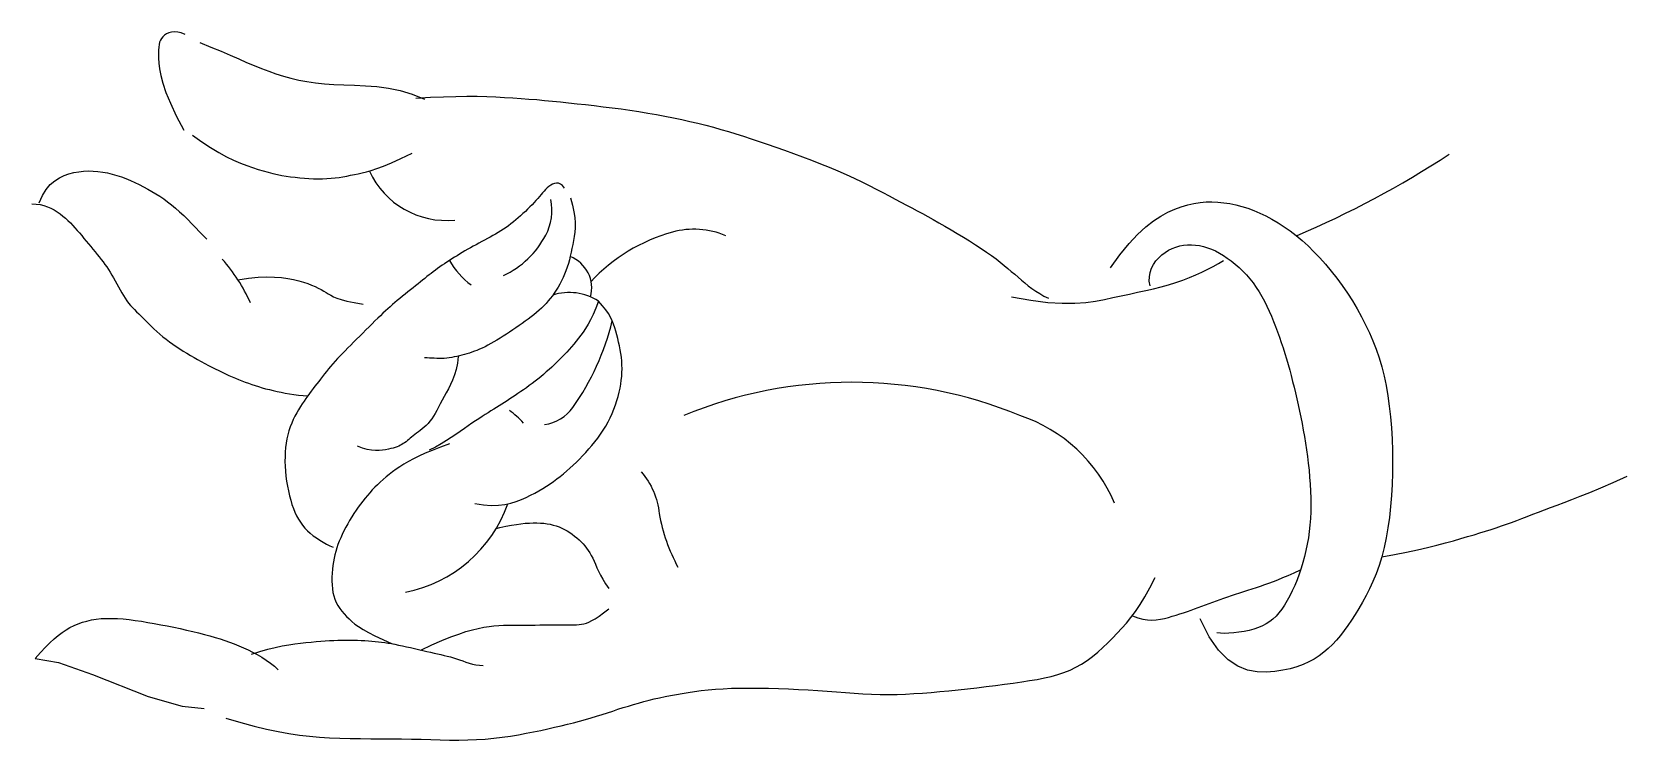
# Model space of a CAD drawing. Extents: x 2707 to 3510, y 2450 to 2806.
import ezdxf

# ---------------------------------------------------------------- set-up
doc = ezdxf.new("R2010")
doc.units = 0
doc.header["$LTSCALE"] = 10
doc.header["$MEASUREMENT"] = 0
for name, color, linetype in [('3', 3, 'CONTINUOUS'), ('4', 4, 'CONTINUOUS'), ('7', 7, 'CONTINUOUS')]:
    doc.layers.add(name, color=color, linetype=linetype)

msp = doc.modelspace()

# ---------------------------------------------------------------- linework, layer by layer
at = {"layer": '3'}
for points in [[(2965.35, 2608.41, 0.21113), (2979.55, 2616.92, 0.094281), (2999.35, 2660.48, 0.094281)], [(3013.94, 2584.53, -0.156911), (3023.01, 2563.61, 0.081422), (3032.42, 2536.63, 0.051755)]]:
    msp.add_lwpolyline(points, format="xyb", dxfattribs=at)
msp.add_arc((2916.07, 2573.27), 52.71, 42.85258, 53.24008, dxfattribs=at)
at = {"layer": '4'}
for points in [[(2784.59, 2804.5), (2782.62, 2805.23), (2780.81, 2805.64), (2779.17, 2805.75), (2777.7, 2805.61), (2776.39, 2805.26), (2775.23, 2804.74), (2774.24, 2804.08), (2773.4, 2803.33), (2772.71, 2802.52), (2772.16, 2801.62), (2771.74, 2800.6), (2771.44, 2799.43), (2771.25, 2798.07), (2771.16, 2796.5), (2771.15, 2794.67), (2771.21, 2792.55), (2771.36, 2790.11), (2771.68, 2787.26), (2772.3, 2783.9), (2773.34, 2779.94), (2774.91, 2775.3), (2777.13, 2769.87), (2780.11, 2763.58), (2783.98, 2756.31)], [(2791.99, 2800.38), (2797.55, 2798.12), (2802.6, 2796), (2807.22, 2794.02), (2811.49, 2792.16), (2815.49, 2790.44), (2819.28, 2788.83), (2822.96, 2787.34), (2826.58, 2785.96), (2830.24, 2784.68), (2833.96, 2783.52), (2837.77, 2782.48), (2841.71, 2781.56), (2845.81, 2780.78), (2850.09, 2780.14), (2854.6, 2779.64), (2859.36, 2779.3), (2864.4, 2779.11), (2869.68, 2778.95), (2875.19, 2778.7), (2880.89, 2778.25), (2886.75, 2777.47), (2892.73, 2776.24), (2898.81, 2774.43), (2904.96, 2771.92)], [(2900.64, 2772.45), (2907.91, 2772.89), (2914.56, 2773.19), (2920.66, 2773.36), (2926.27, 2773.42), (2931.47, 2773.38), (2936.31, 2773.26), (2940.87, 2773.08), (2945.22, 2772.86), (2949.41, 2772.6), (2953.49, 2772.32), (2957.49, 2772.02), (2961.44, 2771.69), (2965.37, 2771.33), (2969.33, 2770.95), (2973.34, 2770.55), (2977.44, 2770.12), (2981.65, 2769.67), (2985.95, 2769.2), (2990.34, 2768.7), (2994.79, 2768.17), (2999.27, 2767.61), (3003.77, 2767.01), (3008.27, 2766.38), (3012.75, 2765.7), (3017.18, 2764.98), (3021.57, 2764.22), (3025.89, 2763.41), (3030.16, 2762.57), (3034.35, 2761.69), (3038.46, 2760.77), (3042.49, 2759.82), (3046.43, 2758.83), (3050.27, 2757.81), (3054.05, 2756.75), (3057.81, 2755.65), (3061.56, 2754.49), (3065.36, 2753.29), (3069.22, 2752.02), (3073.2, 2750.69), (3077.31, 2749.29), (3081.58, 2747.81), (3085.99, 2746.26), (3090.49, 2744.65), (3095.04, 2742.99), (3099.59, 2741.27), (3104.1, 2739.51), (3108.54, 2737.72), (3112.85, 2735.9), (3117.01, 2734.06), (3121, 2732.21), (3124.84, 2730.36), (3128.51, 2728.54), (3132.03, 2726.75), (3135.39, 2725), (3138.59, 2723.31), (3141.64, 2721.7), (3144.54, 2720.17), (3147.32, 2718.7), (3150.03, 2717.27), (3152.69, 2715.85), (3155.35, 2714.42), (3158.04, 2712.96), (3160.8, 2711.44), (3163.66, 2709.83), (3166.65, 2708.12), (3169.74, 2706.32), (3172.88, 2704.46), (3176.01, 2702.57), (3179.11, 2700.65), (3182.11, 2698.75), (3184.98, 2696.87), (3187.67, 2695.04), (3190.14, 2693.29), (3192.4, 2691.61), (3194.5, 2689.98), (3196.46, 2688.4), (3198.3, 2686.87), (3200.06, 2685.36), (3201.77, 2683.88), (3203.46, 2682.42), (3205.15, 2680.96), (3206.86, 2679.52), (3208.62, 2678.11), (3210.44, 2676.73), (3212.35, 2675.41), (3214.36, 2674.16), (3216.5, 2672.98), (3218.78, 2671.88)], [(2788.26, 2753.87), (2792.93, 2750.48), (2797.32, 2747.57), (2801.44, 2745.1), (2805.32, 2743.03), (2808.95, 2741.28), (2812.35, 2739.83), (2815.52, 2738.6), (2818.49, 2737.56), (2821.25, 2736.65), (2823.85, 2735.85), (2826.31, 2735.17), (2828.66, 2734.58), (2830.94, 2734.07), (2833.17, 2733.63), (2835.39, 2733.26), (2837.62, 2732.93), (2839.89, 2732.65), (2842.2, 2732.4), (2844.52, 2732.2), (2846.84, 2732.05), (2849.15, 2731.96), (2851.43, 2731.92), (2853.67, 2731.93), (2855.84, 2732.02), (2857.94, 2732.16), (2859.98, 2732.37), (2861.97, 2732.63), (2863.92, 2732.93), (2865.84, 2733.27), (2867.76, 2733.65), (2869.68, 2734.04), (2871.61, 2734.46), (2873.6, 2734.89), (2875.73, 2735.42), (2878.15, 2736.1), (2880.97, 2737.04), (2884.31, 2738.28), (2888.32, 2739.93), (2893.1, 2742.05), (2898.79, 2744.72)], [(2975.31, 2727.28), (2974.33, 2728.5), (2973.33, 2729.29), (2972.32, 2729.7), (2971.31, 2729.79), (2970.31, 2729.62), (2969.34, 2729.23), (2968.4, 2728.68), (2967.51, 2728.03), (2966.67, 2727.32), (2965.86, 2726.56), (2965.08, 2725.75), (2964.31, 2724.9), (2963.54, 2724), (2962.73, 2723.06), (2961.89, 2722.07), (2961, 2721.04), (2960.03, 2719.98), (2959.01, 2718.88), (2957.93, 2717.76), (2956.81, 2716.64), (2955.66, 2715.51), (2954.47, 2714.39), (2953.27, 2713.29), (2952.06, 2712.23), (2950.85, 2711.2), (2949.64, 2710.21), (2948.41, 2709.25), (2947.18, 2708.33), (2945.93, 2707.44), (2944.66, 2706.57), (2943.37, 2705.73), (2942.05, 2704.92), (2940.71, 2704.12), (2939.33, 2703.34), (2937.94, 2702.57), (2936.54, 2701.81), (2935.12, 2701.06), (2933.7, 2700.31), (2932.27, 2699.55), (2930.86, 2698.79), (2929.45, 2698.02), (2928.05, 2697.24), (2926.67, 2696.45), (2925.3, 2695.66), (2923.95, 2694.86), (2922.61, 2694.06), (2921.29, 2693.25), (2919.99, 2692.45), (2918.7, 2691.64), (2917.44, 2690.83), (2916.21, 2690.03), (2914.99, 2689.22), (2913.81, 2688.41), (2912.64, 2687.61), (2911.51, 2686.8), (2910.41, 2685.99), (2909.33, 2685.19), (2908.27, 2684.37), (2907.22, 2683.55), (2906.17, 2682.72), (2905.1, 2681.86), (2904, 2680.97), (2902.87, 2680.06), (2901.69, 2679.11), (2900.45, 2678.13), (2899.16, 2677.11), (2897.84, 2676.06), (2896.51, 2675), (2895.16, 2673.93), (2893.83, 2672.85), (2892.52, 2671.78), (2891.25, 2670.73), (2890.02, 2669.69), (2888.82, 2668.65), (2887.65, 2667.61), (2886.47, 2666.55), (2885.28, 2665.45), (2884.06, 2664.3), (2882.79, 2663.09), (2881.45, 2661.8), (2880.04, 2660.43), (2878.57, 2658.98), (2877.04, 2657.48), (2875.49, 2655.94), (2873.92, 2654.38), (2872.35, 2652.82), (2870.8, 2651.28), (2869.29, 2649.76), (2867.82, 2648.29), (2866.4, 2646.87), (2865.03, 2645.49), (2863.7, 2644.13), (2862.42, 2642.8), (2861.19, 2641.49), (2860, 2640.19), (2858.85, 2638.9), (2857.74, 2637.61), (2856.66, 2636.33), (2855.62, 2635.04), (2854.61, 2633.77), (2853.62, 2632.5), (2852.66, 2631.25), (2851.71, 2630.02), (2850.77, 2628.8), (2849.85, 2627.6), (2848.93, 2626.4), (2848.02, 2625.21), (2847.11, 2624), (2846.21, 2622.77), (2845.29, 2621.49), (2844.38, 2620.18), (2843.45, 2618.8), (2842.52, 2617.35), (2841.59, 2615.83), (2840.68, 2614.25), (2839.79, 2612.59), (2838.95, 2610.86), (2838.16, 2609.06), (2837.43, 2607.19), (2836.78, 2605.25), (2836.22, 2603.24), (2835.75, 2601.16), (2835.37, 2599.02), (2835.08, 2596.81), (2834.89, 2594.54), (2834.78, 2592.22), (2834.77, 2589.84), (2834.84, 2587.4), (2835.01, 2584.92), (2835.26, 2582.42), (2835.59, 2579.91), (2836, 2577.42), (2836.48, 2574.98), (2837.02, 2572.6), (2837.63, 2570.32), (2838.29, 2568.16), (2839, 2566.13), (2839.77, 2564.23), (2840.61, 2562.46), (2841.52, 2560.79), (2842.52, 2559.22), (2843.61, 2557.73), (2844.8, 2556.33), (2846.09, 2554.99), (2847.5, 2553.71), (2849, 2552.48), (2850.59, 2551.33), (2852.23, 2550.24), (2853.92, 2549.22), (2855.63, 2548.28), (2857.35, 2547.43), (2859.06, 2546.66)], [(3249.91, 2687.09), (3254.72, 2693.75), (3259.27, 2699.32), (3263.58, 2703.94), (3267.66, 2707.71), (3271.55, 2710.75), (3275.26, 2713.17), (3278.82, 2715.08), (3282.24, 2716.6), (3285.55, 2717.83), (3288.77, 2718.79), (3291.91, 2719.51), (3294.98, 2719.99), (3298.01, 2720.26), (3301, 2720.32), (3303.98, 2720.19), (3306.96, 2719.9), (3309.95, 2719.44), (3312.95, 2718.82), (3315.97, 2718.03), (3319, 2717.08), (3322.03, 2715.97), (3325.07, 2714.69), (3328.12, 2713.24), (3331.16, 2711.61), (3334.21, 2709.81), (3337.25, 2707.84), (3340.29, 2705.68), (3343.31, 2703.35), (3346.32, 2700.83), (3349.3, 2698.13), (3352.27, 2695.24), (3355.2, 2692.17), (3358.1, 2688.91), (3360.96, 2685.48), (3363.75, 2681.9), (3366.46, 2678.2), (3369.07, 2674.39), (3371.58, 2670.51), (3373.96, 2666.56), (3376.19, 2662.58), (3378.27, 2658.57), (3380.19, 2654.52), (3381.96, 2650.41), (3383.58, 2646.2), (3385.04, 2641.87), (3386.36, 2637.4), (3387.52, 2632.76), (3388.55, 2627.92), (3389.43, 2622.87), (3390.17, 2617.62), (3390.77, 2612.22), (3391.24, 2606.7), (3391.56, 2601.08), (3391.76, 2595.39), (3391.83, 2589.67), (3391.76, 2583.96), (3391.57, 2578.27), (3391.25, 2572.65), (3390.79, 2567.11), (3390.2, 2561.7), (3389.46, 2556.44), (3388.57, 2551.36), (3387.54, 2546.49), (3386.35, 2541.86), (3385, 2537.49), (3383.52, 2533.37), (3381.92, 2529.48), (3380.23, 2525.81), (3378.47, 2522.34), (3376.66, 2519.05), (3374.82, 2515.93), (3372.97, 2512.94), (3371.14, 2510.09), (3369.3, 2507.37), (3367.44, 2504.77), (3365.55, 2502.31), (3363.6, 2499.99), (3361.57, 2497.8), (3359.46, 2495.75), (3357.23, 2493.84), (3354.88, 2492.07), (3352.37, 2490.45), (3349.68, 2488.99), (3346.79, 2487.69), (3343.66, 2486.56), (3340.26, 2485.6), (3336.58, 2484.83), (3332.58, 2484.24), (3328.26, 2483.89), (3323.67, 2484.02), (3318.9, 2484.9), (3314.02, 2486.83), (3309.11, 2490.08), (3304.26, 2494.94), (3299.53, 2501.69), (3295.02, 2510.61)], [(2707.49, 2719.24), (2709.58, 2719.19), (2711.58, 2718.92), (2713.48, 2718.47), (2715.29, 2717.86), (2717.01, 2717.11), (2718.64, 2716.24), (2720.19, 2715.29), (2721.65, 2714.26), (2723.04, 2713.19), (2724.35, 2712.08), (2725.61, 2710.92), (2726.82, 2709.73), (2727.99, 2708.51), (2729.14, 2707.25), (2730.27, 2705.97), (2731.4, 2704.66), (2732.54, 2703.32), (2733.68, 2701.97), (2734.81, 2700.6), (2735.94, 2699.24), (2737.06, 2697.88), (2738.16, 2696.52), (2739.24, 2695.19), (2740.29, 2693.88), (2741.31, 2692.61), (2742.3, 2691.35), (2743.26, 2690.1), (2744.19, 2688.84), (2745.1, 2687.57), (2745.99, 2686.27), (2746.86, 2684.93), (2747.71, 2683.54), (2748.54, 2682.09), (2749.36, 2680.6), (2750.18, 2679.08), (2751, 2677.55), (2751.82, 2676.05), (2752.65, 2674.58), (2753.49, 2673.16), (2754.35, 2671.82), (2755.24, 2670.58), (2756.15, 2669.41), (2757.09, 2668.29), (2758.07, 2667.21), (2759.08, 2666.15), (2760.14, 2665.09), (2761.23, 2664), (2762.37, 2662.86), (2763.56, 2661.67), (2764.8, 2660.42), (2766.09, 2659.14), (2767.43, 2657.82), (2768.83, 2656.49), (2770.27, 2655.15), (2771.77, 2653.83), (2773.33, 2652.52), (2774.94, 2651.24), (2776.61, 2650), (2778.31, 2648.78), (2780.05, 2647.6), (2781.82, 2646.44), (2783.61, 2645.31), (2785.41, 2644.21), (2787.22, 2643.13), (2789.03, 2642.07), (2790.84, 2641.05), (2792.64, 2640.04), (2794.44, 2639.07), (2796.22, 2638.12), (2797.98, 2637.2), (2799.73, 2636.31), (2801.46, 2635.46), (2803.16, 2634.63), (2804.84, 2633.84), (2806.51, 2633.08), (2808.16, 2632.35), (2809.81, 2631.64), (2811.45, 2630.96), (2813.1, 2630.31), (2814.74, 2629.69), (2816.4, 2629.08), (2818.07, 2628.5), (2819.76, 2627.95), (2821.49, 2627.41), (2823.25, 2626.89), (2825.05, 2626.39), (2826.91, 2625.91), (2828.82, 2625.44), (2830.8, 2624.99), (2832.84, 2624.56), (2834.94, 2624.15), (2837.1, 2623.78), (2839.3, 2623.45), (2841.55, 2623.16), (2843.85, 2622.92), (2846.19, 2622.74)], [(3200.12, 2672.58), (3209.94, 2670.85), (3218.39, 2669.79), (3225.67, 2669.33), (3231.97, 2669.34), (3237.47, 2669.73), (3242.37, 2670.39), (3246.86, 2671.24), (3251.13, 2672.15), (3255.34, 2673.05), (3259.5, 2673.94), (3263.61, 2674.83), (3267.64, 2675.74), (3271.59, 2676.67), (3275.45, 2677.65), (3279.19, 2678.68), (3282.82, 2679.79), (3286.3, 2680.98), (3289.65, 2682.25), (3292.85, 2683.59), (3295.91, 2684.98), (3298.83, 2686.41), (3301.6, 2687.87), (3304.23, 2689.36), (3306.71, 2690.86)], [(2992.42, 2670.34), (2991.06, 2666.81), (2989.74, 2663.74), (2988.46, 2661.07), (2987.21, 2658.74), (2985.98, 2656.69), (2984.77, 2654.88), (2983.58, 2653.24), (2982.4, 2651.71), (2981.23, 2650.25), (2980.06, 2648.84), (2978.89, 2647.47), (2977.71, 2646.14), (2976.52, 2644.83), (2975.31, 2643.55), (2974.09, 2642.28), (2972.84, 2641.02), (2971.57, 2639.76), (2970.27, 2638.5), (2968.94, 2637.25), (2967.59, 2636.02), (2966.21, 2634.79), (2964.82, 2633.59), (2963.41, 2632.4), (2961.99, 2631.24), (2960.55, 2630.11), (2959.1, 2629.01), (2957.64, 2627.94), (2956.19, 2626.89), (2954.75, 2625.87), (2953.32, 2624.89), (2951.91, 2623.93), (2950.52, 2623), (2949.15, 2622.09), (2947.81, 2621.21), (2946.48, 2620.35), (2945.16, 2619.5), (2943.84, 2618.65), (2942.5, 2617.8), (2941.15, 2616.95), (2939.78, 2616.08), (2938.37, 2615.19), (2936.92, 2614.28), (2935.42, 2613.33), (2933.87, 2612.33), (2932.26, 2611.28), (2930.57, 2610.17), (2928.8, 2608.98), (2926.95, 2607.71), (2925, 2606.36), (2922.94, 2604.93), (2920.75, 2603.43), (2918.42, 2601.88), (2915.92, 2600.29), (2913.25, 2598.68), (2910.39, 2597.05), (2907.31, 2595.42)], [(2917.48, 2598.66), (2912.91, 2596.98), (2908.87, 2595.39), (2905.3, 2593.89), (2902.15, 2592.46), (2899.35, 2591.08), (2896.86, 2589.75), (2894.62, 2588.44), (2892.56, 2587.15), (2890.65, 2585.87), (2888.86, 2584.59), (2887.17, 2583.31), (2885.59, 2582.02), (2884.09, 2580.73), (2882.66, 2579.43), (2881.29, 2578.12), (2879.97, 2576.8), (2878.69, 2575.47), (2877.44, 2574.11), (2876.22, 2572.73), (2875.03, 2571.32), (2873.86, 2569.88), (2872.72, 2568.39), (2871.6, 2566.85), (2870.49, 2565.26), (2869.4, 2563.62), (2868.34, 2561.93), (2867.3, 2560.2), (2866.3, 2558.45), (2865.34, 2556.69), (2864.43, 2554.92), (2863.58, 2553.16), (2862.79, 2551.41), (2862.08, 2549.7), (2861.43, 2547.99), (2860.85, 2546.3), (2860.34, 2544.6), (2859.88, 2542.87), (2859.49, 2541.12), (2859.15, 2539.33), (2858.86, 2537.49), (2858.63, 2535.58), (2858.46, 2533.63), (2858.36, 2531.66), (2858.34, 2529.69), (2858.42, 2527.73), (2858.6, 2525.81), (2858.9, 2523.96), (2859.32, 2522.18), (2859.88, 2520.49), (2860.57, 2518.9), (2861.38, 2517.39), (2862.3, 2515.94), (2863.34, 2514.56), (2864.46, 2513.22), (2865.68, 2511.91), (2866.99, 2510.64), (2868.39, 2509.37), (2869.96, 2508.08), (2871.81, 2506.75), (2874.03, 2505.33), (2876.72, 2503.79), (2879.99, 2502.11), (2883.93, 2500.24), (2888.65, 2498.16)], [(3386.35, 2541.86), (3392.83, 2542.99), (3398.82, 2544.15), (3404.34, 2545.33), (3409.43, 2546.51), (3414.12, 2547.69), (3418.45, 2548.84), (3422.44, 2549.96), (3426.14, 2551.02), (3429.57, 2552.03), (3432.78, 2552.97), (3435.78, 2553.88), (3438.63, 2554.76), (3441.35, 2555.63), (3443.98, 2556.49), (3446.55, 2557.36), (3449.1, 2558.26), (3451.66, 2559.19), (3454.24, 2560.16), (3456.88, 2561.16), (3459.57, 2562.19), (3462.34, 2563.26), (3465.21, 2564.36), (3468.18, 2565.49), (3471.29, 2566.65), (3474.55, 2567.86), (3478.06, 2569.15), (3481.91, 2570.61), (3486.2, 2572.28), (3491.03, 2574.24), (3496.5, 2576.55), (3502.72, 2579.28), (3509.77, 2582.47)], [(2805.06, 2460.71), (2812.49, 2458.59), (2819.27, 2456.79), (2825.51, 2455.28), (2831.31, 2454.03), (2836.77, 2453.02), (2842, 2452.23), (2847.08, 2451.62), (2852.14, 2451.16), (2857.24, 2450.85), (2862.39, 2450.64), (2867.57, 2450.51), (2872.77, 2450.45), (2877.96, 2450.43), (2883.13, 2450.42), (2888.25, 2450.4), (2893.32, 2450.35), (2898.32, 2450.25), (2903.23, 2450.12), (2908.08, 2449.97), (2912.84, 2449.84), (2917.53, 2449.75), (2922.15, 2449.72), (2926.68, 2449.78), (2931.15, 2449.94), (2935.53, 2450.24), (2939.83, 2450.65), (2944.04, 2451.16), (2948.15, 2451.75), (2952.16, 2452.41), (2956.05, 2453.12), (2959.83, 2453.86), (2963.48, 2454.62), (2967, 2455.38), (2970.39, 2456.14), (2973.67, 2456.91), (2976.85, 2457.69), (2979.93, 2458.47), (2982.93, 2459.27), (2985.84, 2460.08), (2988.7, 2460.91), (2991.49, 2461.76), (2994.23, 2462.62), (2996.94, 2463.48), (2999.6, 2464.34), (3002.24, 2465.19), (3004.85, 2466.03), (3007.46, 2466.84), (3010.05, 2467.62), (3012.64, 2468.36), (3015.25, 2469.07), (3017.87, 2469.74), (3020.52, 2470.38), (3023.21, 2471), (3025.95, 2471.59), (3028.74, 2472.15), (3031.61, 2472.69), (3034.55, 2473.22), (3037.59, 2473.71), (3040.75, 2474.18), (3044.06, 2474.6), (3047.54, 2474.97), (3051.22, 2475.29), (3055.12, 2475.55), (3059.26, 2475.74), (3063.66, 2475.86), (3068.27, 2475.9), (3073.06, 2475.88), (3077.97, 2475.79), (3082.96, 2475.65), (3087.97, 2475.46), (3092.97, 2475.21), (3097.9, 2474.93), (3102.73, 2474.61), (3107.45, 2474.27), (3112.07, 2473.92), (3116.61, 2473.58), (3121.07, 2473.28), (3125.47, 2473.01), (3129.81, 2472.82), (3134.1, 2472.69), (3138.35, 2472.66), (3142.59, 2472.72), (3146.83, 2472.86), (3151.08, 2473.08), (3155.37, 2473.35), (3159.72, 2473.69), (3164.15, 2474.09), (3168.67, 2474.52), (3173.3, 2475), (3177.99, 2475.51), (3182.72, 2476.04), (3187.43, 2476.6), (3192.08, 2477.18), (3196.64, 2477.78), (3201.05, 2478.38), (3205.28, 2478.99), (3209.28, 2479.61), (3213.08, 2480.25), (3216.69, 2480.95), (3220.12, 2481.73), (3223.4, 2482.63), (3226.55, 2483.68), (3229.59, 2484.89), (3232.53, 2486.3), (3235.39, 2487.94), (3238.17, 2489.77), (3240.88, 2491.78), (3243.52, 2493.93), (3246.09, 2496.21), (3248.58, 2498.57), (3251.01, 2501), (3253.37, 2503.47), (3255.67, 2505.96), (3257.93, 2508.56), (3260.18, 2511.35), (3262.46, 2514.42), (3264.79, 2517.87), (3267.2, 2521.79), (3269.72, 2526.27), (3272.38, 2531.4)], [(2709.15, 2490.75), (2720.87, 2488.74), (2737.95, 2482.65), (2766.02, 2471.68), (2783.1, 2466.8), (2794.08, 2465.59)]]:
    msp.add_lwpolyline(points, dxfattribs=at)
for centre, radius, start, end in [((3153.17, 3152.71), 488.07, 292.94333, 303.17912), ((2972.15, 2677.06), 16.87, 344.36742, 68.93071), ((2977.72, 2647.95), 26.79, 56.73159, 107.94111)]:
    msp.add_arc(centre, radius, start, end, dxfattribs=at)
at = {"layer": '7'}
for points in [[(2711.06, 2719.89), (2712.77, 2723.54), (2714.68, 2726.55), (2716.75, 2729), (2718.97, 2730.95), (2721.3, 2732.46), (2723.7, 2733.61), (2726.14, 2734.45), (2728.61, 2735.06), (2731.06, 2735.48), (2733.49, 2735.74), (2735.91, 2735.85), (2738.32, 2735.8), (2740.71, 2735.62), (2743.09, 2735.3), (2745.45, 2734.85), (2747.81, 2734.29), (2750.15, 2733.62), (2752.47, 2732.84), (2754.78, 2731.98), (2757.05, 2731.04), (2759.29, 2730.04), (2761.5, 2728.98), (2763.66, 2727.87), (2765.76, 2726.74), (2767.82, 2725.57), (2769.84, 2724.37), (2771.82, 2723.11), (2773.79, 2721.77), (2775.76, 2720.35), (2777.74, 2718.81), (2779.74, 2717.15), (2781.77, 2715.35), (2783.85, 2713.4), (2785.92, 2711.37), (2787.94, 2709.32), (2789.86, 2707.33), (2791.62, 2705.48), (2793.16, 2703.84), (2794.45, 2702.48), (2795.42, 2701.48)], [(2978.37, 2722.35), (2979.4, 2718.64), (2980.09, 2715.33), (2980.5, 2712.37), (2980.67, 2709.7), (2980.64, 2707.27), (2980.47, 2705.03), (2980.19, 2702.91), (2979.85, 2700.88), (2979.49, 2698.88), (2979.11, 2696.91), (2978.71, 2694.96), (2978.27, 2693.05), (2977.8, 2691.16), (2977.28, 2689.31), (2976.71, 2687.49), (2976.09, 2685.72), (2975.4, 2683.97), (2974.66, 2682.27), (2973.86, 2680.62), (2973.01, 2679.01), (2972.12, 2677.45), (2971.19, 2675.94), (2970.23, 2674.49), (2969.24, 2673.1), (2968.21, 2671.77), (2967.16, 2670.5), (2966.08, 2669.27), (2964.95, 2668.09), (2963.78, 2666.93), (2962.57, 2665.8), (2961.29, 2664.68), (2959.97, 2663.57), (2958.57, 2662.47), (2957.13, 2661.36), (2955.64, 2660.26), (2954.1, 2659.16), (2952.54, 2658.07), (2950.95, 2656.99), (2949.35, 2655.91), (2947.74, 2654.85), (2946.13, 2653.8), (2944.52, 2652.77), (2942.93, 2651.77), (2941.36, 2650.81), (2939.81, 2649.89), (2938.29, 2649.02), (2936.81, 2648.21), (2935.38, 2647.47), (2933.99, 2646.8), (2932.65, 2646.2), (2931.34, 2645.66), (2930.06, 2645.17), (2928.79, 2644.73), (2927.54, 2644.32), (2926.29, 2643.94), (2925.04, 2643.58), (2923.77, 2643.23), (2922.5, 2642.91), (2921.21, 2642.6), (2919.93, 2642.33), (2918.65, 2642.09), (2917.36, 2641.89), (2916.09, 2641.74), (2914.82, 2641.63), (2913.57, 2641.59), (2912.33, 2641.58), (2911.1, 2641.61), (2909.87, 2641.66), (2908.65, 2641.72), (2907.44, 2641.78), (2906.23, 2641.82), (2905.02, 2641.84)], [(3269.87, 2678.06), (3269.48, 2680.42), (3269.51, 2682.69), (3269.9, 2684.86), (3270.6, 2686.91), (3271.58, 2688.83), (3272.8, 2690.6), (3274.2, 2692.22), (3275.74, 2693.66), (3277.39, 2694.92), (3279.13, 2695.99), (3280.94, 2696.88), (3282.82, 2697.59), (3284.74, 2698.13), (3286.7, 2698.5), (3288.69, 2698.69), (3290.69, 2698.72), (3292.69, 2698.59), (3294.69, 2698.3), (3296.7, 2697.86), (3298.7, 2697.26), (3300.7, 2696.51), (3302.7, 2695.61), (3304.71, 2694.57), (3306.71, 2693.39), (3308.71, 2692.07), (3310.7, 2690.63), (3312.66, 2689.05), (3314.58, 2687.36), (3316.46, 2685.55), (3318.27, 2683.64), (3320.01, 2681.63), (3321.66, 2679.53), (3323.21, 2677.33), (3324.67, 2675.06), (3326.05, 2672.72), (3327.35, 2670.31), (3328.58, 2667.85), (3329.75, 2665.33), (3330.86, 2662.78), (3331.94, 2660.19), (3332.97, 2657.58), (3333.96, 2654.94), (3334.93, 2652.28), (3335.86, 2649.6), (3336.75, 2646.88), (3337.62, 2644.15), (3338.46, 2641.38), (3339.28, 2638.6), (3340.07, 2635.78), (3340.83, 2632.94), (3341.57, 2630.07), (3342.3, 2627.16), (3343, 2624.22), (3343.69, 2621.23), (3344.36, 2618.21), (3345.02, 2615.13), (3345.66, 2612.01), (3346.29, 2608.83), (3346.89, 2605.61), (3347.47, 2602.35), (3348.02, 2599.04), (3348.53, 2595.69), (3349, 2592.3), (3349.42, 2588.87), (3349.8, 2585.4), (3350.11, 2581.91), (3350.37, 2578.4), (3350.56, 2574.9), (3350.67, 2571.41), (3350.7, 2567.94), (3350.64, 2564.51), (3350.49, 2561.14), (3350.24, 2557.82), (3349.89, 2554.56), (3349.45, 2551.35), (3348.9, 2548.2), (3348.27, 2545.1), (3347.54, 2542.05), (3346.72, 2539.04), (3345.82, 2536.07), (3344.82, 2533.14), (3343.75, 2530.28), (3342.61, 2527.49), (3341.4, 2524.8), (3340.13, 2522.25), (3338.82, 2519.83), (3337.46, 2517.59), (3336.07, 2515.54), (3334.66, 2513.69), (3333.19, 2512.05), (3331.65, 2510.58), (3330.03, 2509.29), (3328.28, 2508.15), (3326.4, 2507.16), (3324.35, 2506.29), (3322.12, 2505.54), (3319.71, 2504.89), (3317.16, 2504.35), (3314.56, 2503.92), (3311.99, 2503.61), (3309.52, 2503.42), (3307.23, 2503.36), (3305.2, 2503.45), (3303.5, 2503.67)], [(2811.12, 2681.12), (2816.41, 2681.94), (2821.21, 2682.41), (2825.56, 2682.59), (2829.49, 2682.52), (2833.04, 2682.24), (2836.24, 2681.8), (2839.12, 2681.24), (2841.73, 2680.6), (2844.1, 2679.92), (2846.23, 2679.21), (2848.17, 2678.48), (2849.92, 2677.74), (2851.5, 2676.99), (2852.93, 2676.24), (2854.24, 2675.49), (2855.44, 2674.75), (2856.57, 2674.03), (2857.76, 2673.32), (2859.14, 2672.61), (2860.87, 2671.9), (2863.09, 2671.18), (2865.94, 2670.45), (2869.56, 2669.69), (2874.11, 2668.91)], [(2930.3, 2568.6), (2934.61, 2567.93), (2938.53, 2567.68), (2942.1, 2567.79), (2945.36, 2568.21), (2948.35, 2568.87), (2951.1, 2569.72), (2953.64, 2570.71), (2956.03, 2571.76), (2958.28, 2572.84), (2960.42, 2573.93), (2962.45, 2575.05), (2964.4, 2576.19), (2966.26, 2577.35), (2968.07, 2578.54), (2969.82, 2579.77), (2971.52, 2581.03), (2973.2, 2582.32), (2974.86, 2583.66), (2976.49, 2585.04), (2978.11, 2586.46), (2979.71, 2587.93), (2981.3, 2589.45), (2982.88, 2591.02), (2984.46, 2592.65), (2986.04, 2594.33), (2987.61, 2596.07), (2989.15, 2597.86), (2990.66, 2599.7), (2992.12, 2601.59), (2993.52, 2603.54), (2994.85, 2605.53), (2996.1, 2607.58), (2997.26, 2609.66), (2998.32, 2611.79), (2999.29, 2613.93), (3000.17, 2616.09), (3000.97, 2618.25), (3001.67, 2620.4), (3002.29, 2622.52), (3002.82, 2624.61), (3003.27, 2626.65), (3003.63, 2628.66), (3003.91, 2630.63), (3004.11, 2632.57), (3004.23, 2634.5), (3004.27, 2636.41), (3004.24, 2638.33), (3004.12, 2640.24), (3003.94, 2642.16), (3003.68, 2644.08), (3003.37, 2646), (3003, 2647.9), (3002.59, 2649.79), (3002.14, 2651.65), (3001.66, 2653.48), (3001.16, 2655.27), (3000.64, 2657.01), (3000.05, 2658.74), (2999.35, 2660.48), (2998.49, 2662.26), (2997.42, 2664.11), (2996.08, 2666.05), (2994.43, 2668.12), (2992.42, 2670.34)], [(2921.95, 2642.64), (2921.52, 2639.2), (2920.87, 2636.1), (2920.04, 2633.29), (2919.08, 2630.75), (2918.03, 2628.42), (2916.93, 2626.28), (2915.82, 2624.28), (2914.76, 2622.38), (2913.76, 2620.55), (2912.83, 2618.79), (2911.95, 2617.1), (2911.11, 2615.5), (2910.27, 2613.99), (2909.44, 2612.57), (2908.59, 2611.25), (2907.7, 2610.03), (2906.77, 2608.93), (2905.81, 2607.93), (2904.82, 2607.01), (2903.83, 2606.17), (2902.84, 2605.4), (2901.87, 2604.67), (2900.93, 2603.99), (2900.05, 2603.32), (2899.22, 2602.68), (2898.45, 2602.04), (2897.71, 2601.43), (2897.01, 2600.84), (2896.32, 2600.28), (2895.64, 2599.74), (2894.96, 2599.23), (2894.27, 2598.76), (2893.55, 2598.33), (2892.79, 2597.92), (2891.98, 2597.55), (2891.11, 2597.2), (2890.17, 2596.87), (2889.13, 2596.55), (2888, 2596.25), (2886.75, 2595.94), (2885.37, 2595.65), (2883.86, 2595.4), (2882.19, 2595.25), (2880.36, 2595.24), (2878.36, 2595.42), (2876.17, 2595.83), (2873.77, 2596.53), (2871.16, 2597.55)], [(2940.99, 2556.09), (2942.83, 2556.53), (2945.85, 2557.19), (2948.61, 2557.73), (2951.14, 2558.15), (2953.47, 2558.47), (2955.64, 2558.7), (2957.67, 2558.84), (2959.59, 2558.9), (2961.43, 2558.9), (2963.21, 2558.83), (2964.91, 2558.7), (2966.56, 2558.49), (2968.15, 2558.2), (2969.69, 2557.84), (2971.18, 2557.4), (2972.63, 2556.88), (2974.04, 2556.28), (2975.41, 2555.6), (2976.74, 2554.85), (2978.02, 2554.04), (2979.25, 2553.18), (2980.44, 2552.27), (2981.58, 2551.34), (2982.66, 2550.37), (2983.68, 2549.38), (2984.66, 2548.37), (2985.58, 2547.31), (2986.45, 2546.21), (2987.28, 2545.06), (2988.07, 2543.83), (2988.82, 2542.53), (2989.53, 2541.15), (2990.22, 2539.68), (2990.91, 2538.1), (2991.66, 2536.4), (2992.51, 2534.59), (2993.49, 2532.64), (2994.66, 2530.56), (2996.05, 2528.32), (2997.7, 2525.92)], [(3261.08, 2512.22), (3263.67, 2511.2), (3266.14, 2510.53), (3268.5, 2510.17), (3270.76, 2510.07), (3272.93, 2510.19), (3275.03, 2510.49), (3277.07, 2510.91), (3279.06, 2511.41), (3281.03, 2511.95), (3282.96, 2512.53), (3284.86, 2513.12), (3286.75, 2513.74), (3288.61, 2514.38), (3290.45, 2515.03), (3292.28, 2515.69), (3294.09, 2516.36), (3295.9, 2517.02), (3297.71, 2517.69), (3299.52, 2518.35), (3301.34, 2519.01), (3303.18, 2519.68), (3305.04, 2520.34), (3306.94, 2521.01), (3308.88, 2521.67), (3310.86, 2522.34), (3312.88, 2523), (3314.93, 2523.67), (3317.01, 2524.35), (3319.1, 2525.03), (3321.2, 2525.72), (3323.31, 2526.42), (3325.41, 2527.14), (3327.51, 2527.87), (3329.64, 2528.63), (3331.85, 2529.46), (3334.18, 2530.37), (3336.67, 2531.39), (3339.36, 2532.54), (3342.31, 2533.84), (3345.56, 2535.31)], [(2903.02, 2495), (2908.64, 2497.58), (2913.66, 2499.76), (2918.14, 2501.57), (2922.14, 2503.05), (2925.74, 2504.24), (2929, 2505.17), (2931.99, 2505.89), (2934.76, 2506.44), (2937.38, 2506.84), (2939.88, 2507.13), (2942.28, 2507.32), (2944.61, 2507.43), (2946.89, 2507.49), (2949.14, 2507.5), (2951.39, 2507.5), (2953.67, 2507.49), (2955.98, 2507.5), (2958.32, 2507.52), (2960.66, 2507.55), (2962.99, 2507.59), (2965.26, 2507.63), (2967.48, 2507.66), (2969.61, 2507.68), (2971.62, 2507.69), (2973.52, 2507.68), (2975.29, 2507.67), (2976.94, 2507.65), (2978.5, 2507.65), (2979.97, 2507.68), (2981.35, 2507.73), (2982.66, 2507.83), (2983.91, 2507.99), (2985.12, 2508.22), (2986.34, 2508.56), (2987.65, 2509.07), (2989.1, 2509.78), (2990.76, 2510.75), (2992.71, 2512.03), (2995, 2513.67), (2997.7, 2515.7)], [(2709.15, 2490.75), (2711.82, 2493.76), (2714.27, 2496.38), (2716.55, 2498.67), (2718.69, 2500.65), (2720.73, 2502.36), (2722.71, 2503.85), (2724.67, 2505.14), (2726.64, 2506.28), (2728.67, 2507.29), (2730.75, 2508.18), (2732.91, 2508.94), (2735.14, 2509.59), (2737.46, 2510.11), (2739.86, 2510.5), (2742.36, 2510.77), (2744.97, 2510.9), (2747.68, 2510.91), (2750.5, 2510.81), (2753.41, 2510.6), (2756.4, 2510.29), (2759.46, 2509.9), (2762.59, 2509.44), (2765.78, 2508.92), (2769.01, 2508.35), (2772.27, 2507.74), (2775.55, 2507.1), (2778.82, 2506.43), (2782.06, 2505.74), (2785.24, 2505.03), (2788.35, 2504.3), (2791.35, 2503.57), (2794.23, 2502.83), (2796.97, 2502.09), (2799.58, 2501.35), (2802.09, 2500.58), (2804.51, 2499.78), (2806.88, 2498.95), (2809.21, 2498.07), (2811.52, 2497.14), (2813.83, 2496.14), (2816.17, 2495.07), (2818.51, 2493.92), (2820.83, 2492.69), (2823.11, 2491.37), (2825.31, 2489.96), (2827.43, 2488.45), (2829.42, 2486.84), (2831.27, 2485.12)], [(2817.86, 2492.91), (2822.16, 2494.26), (2826.17, 2495.38), (2829.9, 2496.3), (2833.39, 2497.03), (2836.65, 2497.61), (2839.71, 2498.08), (2842.59, 2498.44), (2845.31, 2498.75), (2847.9, 2499.02), (2850.37, 2499.25), (2852.74, 2499.44), (2855.01, 2499.61), (2857.2, 2499.74), (2859.32, 2499.85), (2861.39, 2499.93), (2863.43, 2499.98), (2865.43, 2500), (2867.4, 2499.99), (2869.34, 2499.97), (2871.25, 2499.92), (2873.11, 2499.84), (2874.93, 2499.75), (2876.7, 2499.64), (2878.43, 2499.5), (2880.1, 2499.35), (2881.74, 2499.18), (2883.37, 2498.99), (2885, 2498.76), (2886.65, 2498.51), (2888.34, 2498.22), (2890.09, 2497.89), (2891.92, 2497.52), (2893.84, 2497.12), (2895.83, 2496.67), (2897.87, 2496.2), (2899.94, 2495.72), (2902, 2495.24), (2904.05, 2494.76), (2906.04, 2494.29), (2907.96, 2493.85), (2909.79, 2493.44), (2911.53, 2493.06), (2913.21, 2492.68), (2914.83, 2492.31), (2916.41, 2491.93), (2917.95, 2491.52), (2919.49, 2491.08), (2921.02, 2490.6), (2922.57, 2490.06), (2924.14, 2489.5), (2925.74, 2488.94), (2927.38, 2488.41), (2929.06, 2487.95), (2930.8, 2487.58), (2932.6, 2487.34), (2934.47, 2487.25)]]:
    msp.add_lwpolyline(points, dxfattribs=at)
for points in [[(2944.67, 2683.27, 0.163304), (2965.9, 2703.55, 0.17127), (2968.5, 2721.44, 0.255575)], [(3056.44, 2703.28, 0.170474), (3029.59, 2705.09, 0.139375), (2988.56, 2680.08)], [(3252, 2568.75, 0.21604), (3204.39, 2612.91, 0.197393), (3035.36, 2612.91)]]:
    msp.add_lwpolyline(points, format="xyb", dxfattribs=at)
for centre, radius, start, end in [((2915.89, 2753.53), 42.57, 204.80028, 275.75962), ((2737.03, 2633.27), 88.2, 24.3406, 41.37774), ((2949.57, 2708.3), 36.45, 208.51487, 234.5867), ((2882.22, 2591.4), 68.56, 281.07646, 340.5209)]:
    msp.add_arc(centre, radius, start, end, dxfattribs=at)

doc.saveas('drawing.dxf')
